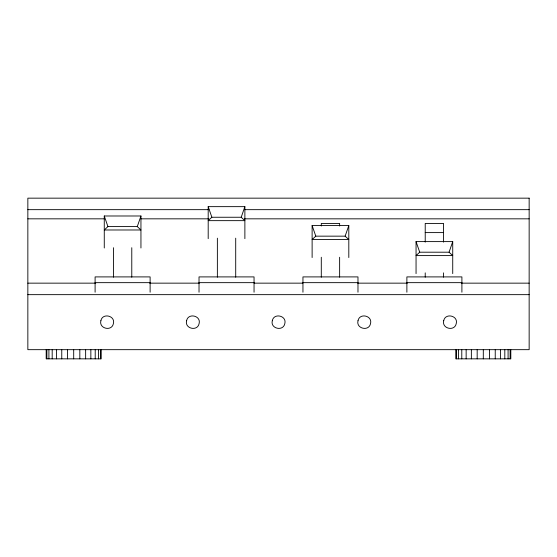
<?xml version="1.0" encoding="UTF-8"?>
<svg xmlns="http://www.w3.org/2000/svg" width="557" height="557" viewBox="0 0 557 557"><rect width="100%" height="100%" fill="white"/><g stroke="black" fill="none" stroke-linecap="round" stroke-linejoin="round"><path stroke-width="0.84" d="M137.28 226.588L107.933 226.588L104.27 229.985L140.949 229.985L137.28 226.588L140.949 215.991L104.27 215.991L104.27 247.99M241.209 217.251L211.862 217.251L208.193 220.649L244.878 220.649L241.209 217.251L244.878 206.647L208.193 206.647L208.193 238.654M345.138 236.154L315.791 236.154L312.122 239.552L348.807 239.552L345.138 236.154L348.807 225.55L312.122 225.55L312.122 257.55M449.067 252.203L419.72 252.203L416.051 255.6L452.73 255.6L449.067 252.203L452.73 241.606L416.051 241.606L416.051 273.605M27.85 209.662L208.875 209.662M244.558 209.662L529.15 209.662M27.85 218.831L104.438 218.831M140.991 218.831L208.875 218.831M244.558 218.831L529.15 218.831M425.221 232.603L443.56 232.603M95.101 282.657L150.118 282.657M199.023 282.657L254.048 282.657M302.952 282.657L357.977 282.657M406.882 282.657L461.899 282.657M27.85 283.151L95.734 283.151M149.694 283.151L199.302 283.151M254.131 283.151L302.869 283.151M357.698 283.151L407.306 283.151M461.266 283.151L529.15 283.151M27.85 294.653L529.15 294.653M416.051 241.606L419.72 252.203M312.122 225.55L315.791 236.154M208.193 206.647L211.862 217.251M104.27 215.991L107.933 226.588M510.811 349.671L510.811 358.84L455.786 358.84L455.786 349.671M510.121 349.671L510.121 358.84M508.088 349.671L508.088 358.84M504.809 349.671L504.809 358.84M500.451 349.671L500.451 358.84M495.236 349.671L495.236 358.84M489.422 349.671L489.422 358.84M483.302 349.671L483.302 358.84M477.175 349.671L477.175 358.84M471.361 349.671L471.361 358.84M466.146 349.671L466.146 358.84M461.899 292.209L461.899 276.906L406.882 276.906L406.882 292.209M461.788 349.671L461.788 358.84M458.515 349.671L458.515 358.84M456.475 349.671L456.475 358.84M452.73 241.606L452.73 273.605M443.56 242.142L443.56 223.434L425.221 223.434L425.221 242.142M443.56 272.86L443.56 277.198M425.221 272.86L425.221 277.198M357.977 292.209L357.977 276.906L302.952 276.906L302.952 292.209M348.807 225.55L348.807 257.55M339.631 226.031L339.631 223.434L321.292 223.434L321.292 226.031M339.631 257.25L339.631 277.198M321.292 257.25L321.292 277.198M254.048 292.209L254.048 276.906L199.023 276.906L199.023 292.209M244.878 206.647L244.878 238.654M235.708 238.173L235.708 277.198M217.369 238.173L217.369 277.198M150.118 292.209L150.118 276.906L95.101 276.906L95.101 292.209M140.949 215.991L140.949 247.99M131.779 247.712L131.779 277.198M113.44 247.712L113.44 277.198M101.214 349.671L101.214 358.84L46.189 358.84L46.189 349.671M100.525 349.671L100.525 358.84M98.485 349.671L98.485 358.84M95.212 349.671L95.212 358.84M90.854 349.671L90.854 358.84M85.639 349.671L85.639 358.84M79.825 349.671L79.825 358.84M73.698 349.671L73.698 358.84M67.578 349.671L67.578 358.84M61.764 349.671L61.764 358.84M56.549 349.671L56.549 358.84M52.191 349.671L52.191 358.84M48.912 349.671L48.912 358.84M46.879 349.671L46.879 358.84M100.88 320.735C98.721 328.707 111.887 331.714 113.398 323.589C115.564 315.617 102.391 312.609 100.88 320.735M186.595 320.735C184.43 328.707 197.596 331.714 199.107 323.589C201.272 315.617 188.106 312.609 186.595 320.735M272.303 320.735C270.138 328.707 283.311 331.714 284.822 323.589C286.98 315.617 273.814 312.609 272.303 320.735M358.012 320.735C355.846 328.707 369.019 331.714 370.53 323.589C372.696 315.617 359.523 312.609 358.012 320.735M443.72 320.735C441.562 328.707 454.728 331.714 456.239 323.589C458.404 315.617 445.231 312.609 443.72 320.735M529.15 198.16L27.85 198.16L27.85 349.671L529.15 349.671L529.15 198.16"/></g></svg>
